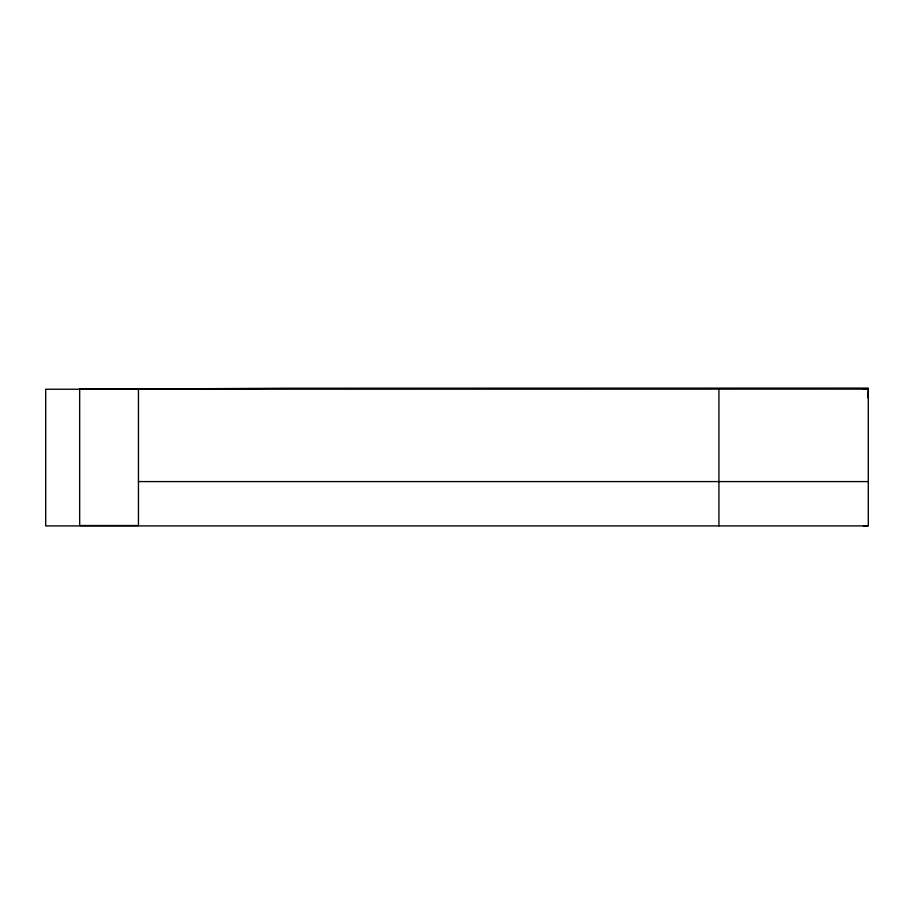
<?xml version="1.0" encoding="UTF-8"?>
<svg xmlns="http://www.w3.org/2000/svg" width="914" height="914" viewBox="0 0 914 914"><rect width="100%" height="100%" fill="white"/><g stroke="black" fill="none" stroke-linecap="round" stroke-linejoin="round"><path stroke-width="1.37" d="M867.843 397.83L868.3 389.318L863.364 389.318M863.364 525.904L868.3 525.653M153.392 388.976L289.989 388.222L868.3 388.096L868.3 525.904L45.7 525.904L45.7 389.238L868.3 389.113M154.18 388.758L106.435 389.238M138.448 389.01L79.678 389.01L79.678 525.527L138.448 525.527L138.448 388.758M138.448 481.587L868.3 481.587M718.93 389.113L718.93 525.904"/></g></svg>
